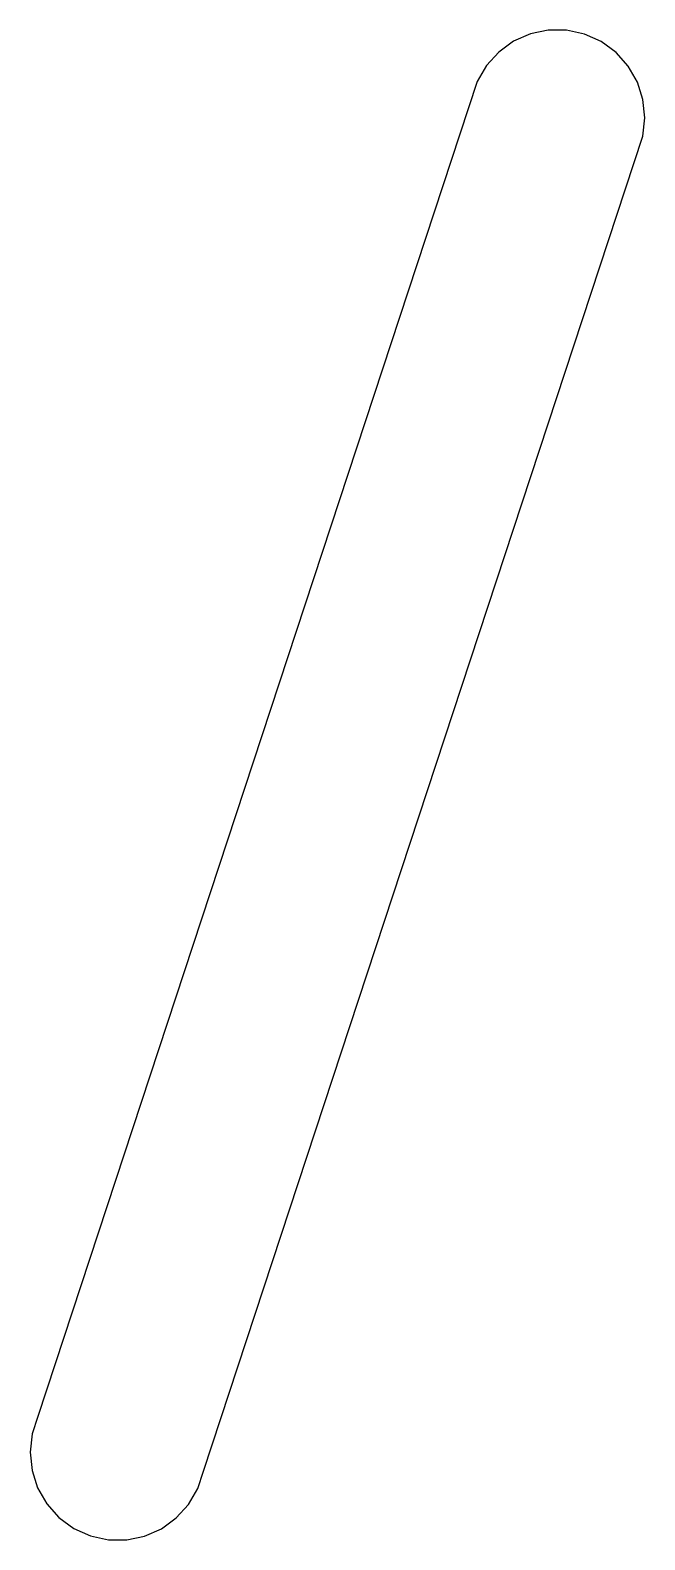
# Model space of a CAD drawing. Header units: metres. Extents: x -30 to 5, y -81.1 to 5.
import ezdxf

# ---------------------------------------------------------------- set-up
doc = ezdxf.new("R2010")
doc.units = ezdxf.units.M

msp = doc.modelspace()

# ---------------------------------------------------------------- linework, layer by layer
for p, q in [((-2.4836, 4.33954), (-3.33157, 3.72835)), ((-1.52708, 4.76108), (-2.4836, 4.33954)), ((-0.503815, 4.97455), (-1.52708, 4.76108)), ((0.541443, 4.9706), (-0.503815, 4.97455)), ((1.56305, 4.74939), (0.541443, 4.9706)), ((2.51636, 4.32063), (1.56305, 4.74939)), ((3.35968, 3.70303), (2.51636, 4.32063)), ((-3.33157, 3.72835), (-4.03394, 2.95419)), ((4.05617, 2.92358), (3.35968, 3.70303)), ((-4.03394, 2.95419), (-4.56, 2.05093)), ((4.57538, 2.01639), (4.05617, 2.92358)), ((-4.56, 2.05093), (-29.6076, -74.0567)), ((4.89464, 1.02104), (4.57538, 2.01639)), ((4.99995, -0.018906), (4.89464, 1.02104)), ((4.88676, -1.05804), (4.99995, -0.018906)), ((-20.1608, -77.1657), (4.88676, -1.05804)), ((-29.6076, -74.0567), (-29.9343, -75.0496)), ((-29.9343, -75.0496), (-30.0475, -76.0887)), ((-30.0475, -76.0887), (-29.9422, -77.1287)), ((-29.9422, -77.1287), (-29.6229, -78.124)), ((-20.4875, -78.1586), (-20.1608, -77.1657)), ((-29.6229, -78.124), (-29.1037, -79.0312)), ((-21.0136, -79.0618), (-20.4875, -78.1586)), ((-29.1037, -79.0312), (-28.4072, -79.8107)), ((-21.716, -79.836), (-21.0136, -79.0618)), ((-28.4072, -79.8107), (-27.5639, -80.4283)), ((-22.5639, -80.4472), (-21.716, -79.836)), ((-27.5639, -80.4283), (-26.6106, -80.857)), ((-26.6106, -80.857), (-25.589, -81.0782)), ((-24.5437, -81.0822), (-23.5205, -80.8687)), ((-23.5205, -80.8687), (-22.5639, -80.4472)), ((-25.589, -81.0782), (-24.5437, -81.0822))]:
    msp.add_line(p, q)

doc.saveas('drawing.dxf')
